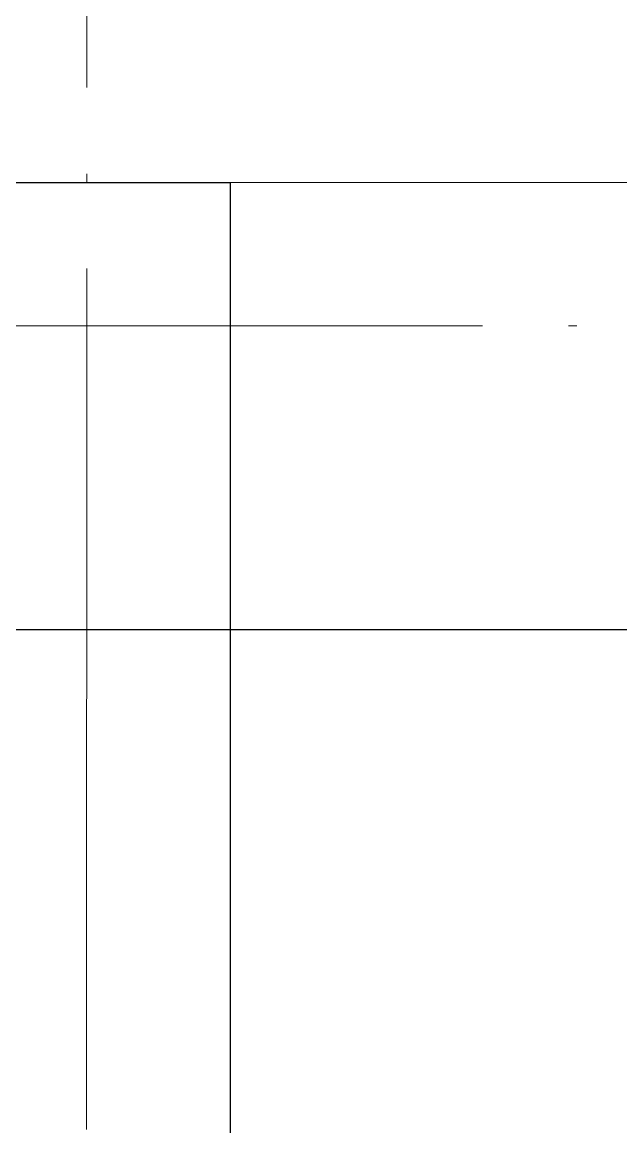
# Model space of a CAD drawing. Extents: x -518115 to 389031, y -231062 to 1628073.
# Drawn here: x 47572 to 47989, y 210649 to 211419 of the extents above; entities that cross this region are included whole.
import ezdxf

# ---------------------------------------------------------------- set-up
doc = ezdxf.new("R2010")
doc.units = 0
doc.header["$LTSCALE"] = 1000
doc.header["$MEASUREMENT"] = 0
doc.linetypes.add('DOTE', pattern=[2.42, 2, -0.2, 0.02, -0.2])
doc.layers.add('DOTE', color=19, linetype='DOTE', lineweight=9)
doc.layers.add('平面-排水沟', color=86, linetype='Continuous', lineweight=15)
doc.layers.add('ROOF', color=183, linetype='Continuous')
doc.layers.add('VPIPE-凝结', color=150, linetype='Continuous')

# ---------------------------------------------------------------- blocks, each defined once
blk = doc.blocks.new('GDGDGDSDA')
at = {"layer": 'DOTE', "linetype": 'DOTE', "ltscale": 0.3}
for p, q in [((453635.04, 370658.33), (453634.8, 359558.33)), ((471334.82, 363358.33), (417334.82, 363358.33))]:
    blk.add_line(p, q, dxfattribs=at)

msp = doc.modelspace()

# ---------------------------------------------------------------- linework, layer by layer
at = {"layer": 'ROOF', "ltscale": 0.8}
msp.add_lwpolyline([(52916.58, 220407), (52916.58, 221857), (48716.58, 221857), (48716.58, 220407), (49516.58, 220407), (49516.58, 217807.27), (47516.78, 217807.27), (47516.78, 218407), (43116.58, 218407), (43116.58, 215607), (41266.57, 215607), (41266.57, 211307.07), (47716.62, 211306.93), (47716.62, 209507), (53916.54, 209507), (53916.54, 211306.94), (59716.59, 211307.06), (59716.58, 215607), (58516.58, 215607), (58516.58, 218407), (56916.58, 218407), (56916.58, 215607), (52166.58, 215607)], dxfattribs=at)
at = {"layer": 'VPIPE-凝结'}
msp.add_lwpolyline([(48002.97, 210995.27), (47414.66, 210995.27)], dxfattribs=at)
at = {"layer": '平面-排水沟'}
msp.add_line((53916.54, 211307.07), (47716.62, 211306.93), dxfattribs=at)

# ---------------------------------------------------------------- block references
msp.add_blockref('GDGDGDSDA', (-406018.24, -152151.33))

doc.saveas('drawing.dxf')
